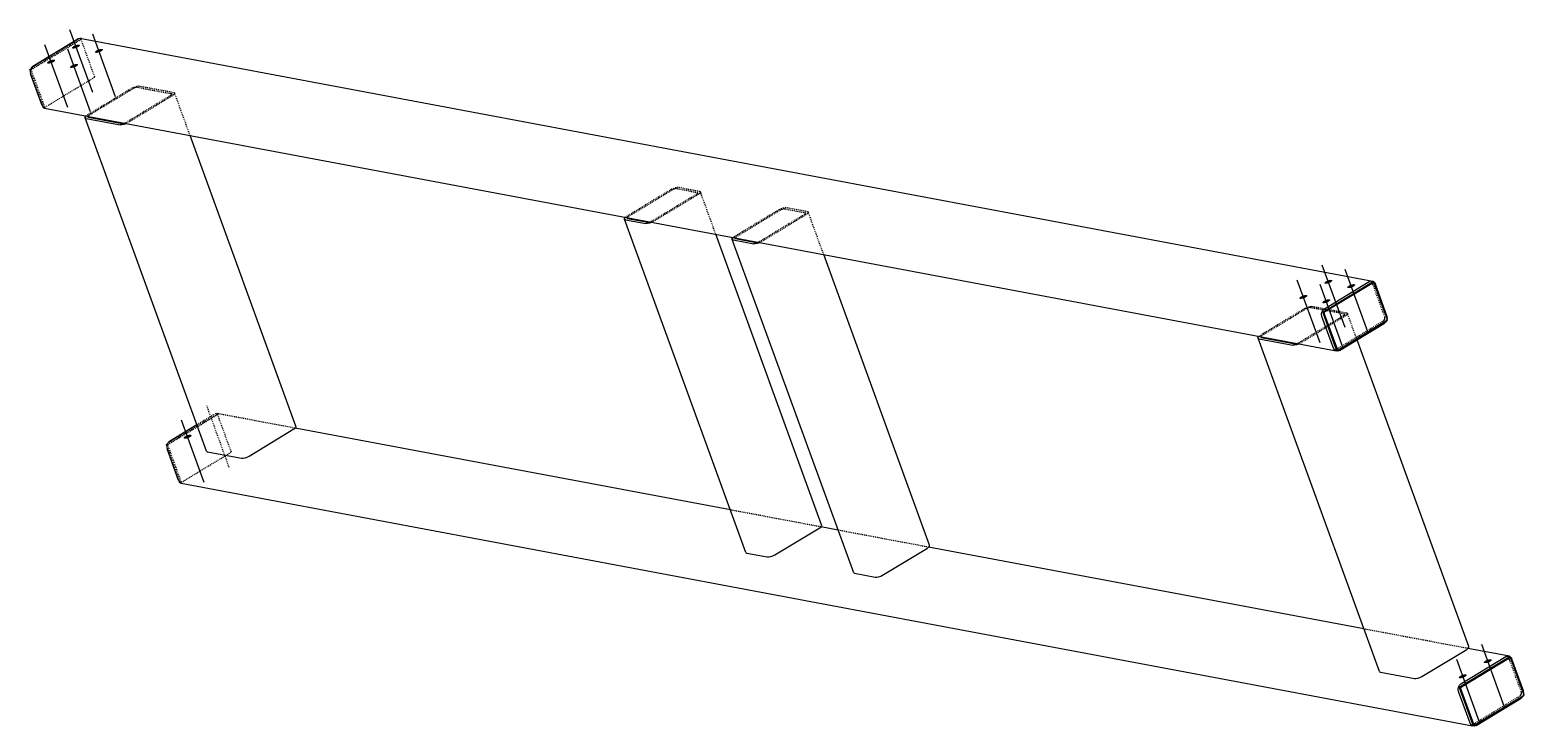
# Model space of a CAD drawing. Header units: millimetres. Extents: x 24 to 26520, y 6 to 1499.
# Drawn here: x 24 to 3189, y 24 to 1499 of the extents above; entities that cross this region are included whole.
import ezdxf

# ---------------------------------------------------------------- set-up
doc = ezdxf.new("R2010")
doc.units = ezdxf.units.MM
doc.linetypes.add('DXK_LINE_DOT2', pattern=[3.9198, 1.9599, -1.9599])
doc.layers.add('STÅL', color=7, linetype='Continuous')

msp = doc.modelspace()

# ---------------------------------------------------------------- hatches: boundary and pattern name
at = {"layer": 'STÅL', "linetype": 'Continuous'}
for points in [[(122.8, 1461.1), (121, 1460.5), (119.2, 1460.1), (117.6, 1459.8), (116.1, 1459.7), (114.9, 1459.8), (114, 1460.1), (113.4, 1460.6), (113.2, 1461.2), (113.3, 1461.9), (113.8, 1462.7), (114.7, 1463.6), (115.9, 1464.5), (117.3, 1465.3), (118.9, 1466.1), (120.6, 1466.9), (122.4, 1467.4), (124.2, 1467.9), (125.8, 1468.1), (127.3, 1468.2), (128.5, 1468.1), (129.4, 1467.8), (130, 1467.3), (130.2, 1466.7), (130.1, 1466), (129.6, 1465.2), (128.7, 1464.3), (127.5, 1463.4), (126.1, 1462.6), (124.5, 1461.8)], [(171.3, 1451.9), (169.5, 1451.4), (167.8, 1450.9), (166.1, 1450.7), (164.7, 1450.6), (163.5, 1450.7), (162.5, 1451), (161.9, 1451.5), (161.7, 1452.1), (161.9, 1452.8), (162.4, 1453.6), (163.3, 1454.5), (164.4, 1455.4), (165.8, 1456.2), (167.5, 1457), (169.2, 1457.7), (171, 1458.3), (172.7, 1458.7), (174.4, 1459), (175.8, 1459.1), (177, 1458.9), (178, 1458.7), (178.5, 1458.2), (178.8, 1457.6), (178.6, 1456.9), (178.1, 1456.1), (177.2, 1455.2), (176.1, 1454.3), (174.6, 1453.4), (173, 1452.6)], [(69.9, 1429.1), (68.1, 1428.5), (66.4, 1428.1), (64.7, 1427.8), (63.2, 1427.8), (62, 1427.9), (61.1, 1428.2), (60.5, 1428.6), (60.3, 1429.2), (60.5, 1429.9), (61, 1430.8), (61.8, 1431.6), (63, 1432.5), (64.4, 1433.4), (66, 1434.2), (67.8, 1434.9), (69.6, 1435.4), (71.3, 1435.9), (72.9, 1436.1), (74.4, 1436.2), (75.6, 1436.1), (76.5, 1435.8), (77.1, 1435.3), (77.3, 1434.7), (77.2, 1434), (76.7, 1433.2), (75.8, 1432.3), (74.7, 1431.4), (73.2, 1430.6), (71.6, 1429.8)], [(118.4, 1420), (116.6, 1419.4), (114.9, 1419), (113.3, 1418.7), (111.8, 1418.6), (110.6, 1418.7), (109.7, 1419), (109.1, 1419.5), (108.9, 1420.1), (109, 1420.8), (109.5, 1421.6), (110.4, 1422.5), (111.6, 1423.4), (113, 1424.2), (114.6, 1425), (116.3, 1425.7), (118.1, 1426.3), (119.9, 1426.7), (121.5, 1427), (123, 1427.1), (124.2, 1427), (125.1, 1426.7), (125.7, 1426.2), (125.9, 1425.6), (125.7, 1424.9), (125.2, 1424.1), (124.4, 1423.2), (123.2, 1422.3), (121.8, 1421.5), (120.2, 1420.7)], [(2775.8, 962.5), (2774, 962), (2772.2, 961.5), (2770.6, 961.3), (2769.1, 961.2), (2767.9, 961.3), (2767, 961.6), (2766.4, 962.1), (2766.2, 962.7), (2766.3, 963.4), (2766.9, 964.2), (2767.7, 965.1), (2768.9, 966), (2770.3, 966.8), (2771.9, 967.6), (2773.6, 968.3), (2775.4, 968.9), (2777.2, 969.3), (2778.8, 969.6), (2780.3, 969.7), (2781.5, 969.5), (2782.4, 969.3), (2783, 968.8), (2783.2, 968.2), (2783.1, 967.5), (2782.6, 966.7), (2781.7, 965.8), (2780.5, 964.9), (2779.1, 964), (2777.5, 963.2)], [(2824.3, 953.4), (2822.5, 952.8), (2820.8, 952.4), (2819.1, 952.2), (2817.7, 952.1), (2816.4, 952.2), (2815.5, 952.5), (2814.9, 952.9), (2814.7, 953.6), (2814.9, 954.3), (2815.4, 955.1), (2816.3, 956), (2817.4, 956.8), (2818.8, 957.7), (2820.5, 958.5), (2822.2, 959.2), (2824, 959.8), (2825.7, 960.2), (2827.4, 960.5), (2828.8, 960.5), (2830, 960.4), (2831, 960.1), (2831.5, 959.7), (2831.8, 959.1), (2831.6, 958.3), (2831.1, 957.5), (2830.2, 956.7), (2829.1, 955.8), (2827.6, 954.9), (2826, 954.1)], [(2722.9, 930.6), (2721.1, 930), (2719.4, 929.6), (2717.7, 929.3), (2716.2, 929.2), (2715, 929.3), (2714.1, 929.6), (2713.5, 930.1), (2713.3, 930.7), (2713.5, 931.4), (2714, 932.2), (2714.8, 933.1), (2716, 934), (2717.4, 934.8), (2719, 935.6), (2720.8, 936.3), (2722.6, 936.9), (2724.3, 937.3), (2725.9, 937.6), (2727.4, 937.7), (2728.6, 937.6), (2729.5, 937.3), (2730.1, 936.8), (2730.4, 936.2), (2730.2, 935.5), (2729.7, 934.7), (2728.8, 933.8), (2727.7, 932.9), (2726.2, 932.1), (2724.6, 931.3)], [(2771.4, 921.4), (2769.6, 920.9), (2767.9, 920.4), (2766.3, 920.2), (2764.8, 920.1), (2763.6, 920.2), (2762.7, 920.5), (2762.1, 921), (2761.9, 921.6), (2762, 922.3), (2762.5, 923.1), (2763.4, 924), (2764.5, 924.9), (2766, 925.7), (2767.6, 926.5), (2769.3, 927.2), (2771.1, 927.8), (2772.9, 928.2), (2774.5, 928.5), (2776, 928.6), (2777.2, 928.4), (2778.1, 928.2), (2778.7, 927.7), (2778.9, 927.1), (2778.7, 926.4), (2778.2, 925.5), (2777.4, 924.7), (2776.2, 923.8), (2774.8, 922.9), (2773.2, 922.1)], [(359.1, 634.4), (357.4, 633.8), (355.6, 633.4), (354, 633.1), (352.5, 633), (351.3, 633.1), (350.4, 633.4), (349.8, 633.9), (349.6, 634.5), (349.7, 635.2), (350.2, 636), (351.1, 636.9), (352.3, 637.8), (353.7, 638.6), (355.3, 639.4), (357, 640.1), (358.8, 640.7), (360.6, 641.2), (362.2, 641.4), (363.7, 641.5), (364.9, 641.4), (365.8, 641.1), (366.4, 640.6), (366.6, 640), (366.5, 639.3), (365.9, 638.5), (365.1, 637.6), (363.9, 636.7), (362.5, 635.9), (360.9, 635.1)], [(3113.6, 158.7), (3111.8, 158.1), (3110, 157.7), (3108.4, 157.4), (3106.9, 157.4), (3105.7, 157.5), (3104.8, 157.8), (3104.2, 158.2), (3104, 158.8), (3104.1, 159.6), (3104.6, 160.4), (3105.5, 161.2), (3106.7, 162.1), (3108.1, 163), (3109.7, 163.8), (3111.4, 164.5), (3113.2, 165.1), (3115, 165.5), (3116.6, 165.7), (3118.1, 165.8), (3119.3, 165.7), (3120.2, 165.4), (3120.8, 165), (3121, 164.4), (3120.9, 163.6), (3120.3, 162.8), (3119.5, 161.9), (3118.3, 161.1), (3116.9, 160.2), (3115.3, 159.4)], [(3060.7, 126.7), (3058.9, 126.1), (3057.1, 125.7), (3055.5, 125.5), (3054, 125.4), (3052.8, 125.5), (3051.9, 125.8), (3051.3, 126.2), (3051.1, 126.9), (3051.3, 127.6), (3051.8, 128.4), (3052.6, 129.3), (3053.8, 130.1), (3055.2, 131), (3056.8, 131.8), (3058.6, 132.5), (3060.4, 133.1), (3062.1, 133.5), (3063.7, 133.8), (3065.2, 133.8), (3066.4, 133.7), (3067.3, 133.4), (3067.9, 133), (3068.1, 132.4), (3068, 131.6), (3067.5, 130.8), (3066.6, 130), (3065.4, 129.1), (3064, 128.2), (3062.4, 127.4)]]:
    msp.add_hatch(color=96, dxfattribs=at).paths.add_polyline_path(points)

# ---------------------------------------------------------------- linework, layer by layer
at = {"layer": 'STÅL', "color": 96, "linetype": 'Continuous'}
for p, q in [((157.1, 1366.8), (108.8, 1499.3)), ((205.6, 1357.7), (157.4, 1490.2)), ((104.2, 1334.8), (56, 1467.3)), ((152.7, 1325.7), (104.5, 1458.2)), ((2810.1, 868.3), (2761.8, 1000.8)), ((2858.6, 859.2), (2810.4, 991.6)), ((2757.2, 836.3), (2709, 968.8)), ((2805.7, 827.2), (2757.5, 959.7)), ((393.4, 540.1), (345.2, 672.6)), ((3147.9, 64.5), (3099.6, 196.9)), ((3095, 32.5), (3046.8, 164.9))]:
    msp.add_line(p, q, dxfattribs=at)
at = {"layer": 'STÅL', "color": 7, "linetype": 'DXK_LINE_DOT2'}
for p, q in [((25.8, 1416.4), (129.8, 1479.3)), ((132.6, 1478.8), (26.9, 1414.8)), ((129.8, 1479.3), (132.6, 1478.8)), ((161.5, 1399.3), (132.6, 1478.8)), ((52.9, 1335.9), (24.9, 1412.9)), ((25.2, 1415.1), (26.9, 1414.8)), ((55.8, 1335.3), (26.9, 1414.8)), ((55.8, 1335.3), (161.5, 1399.3)), ((240.7, 1376.1), (145.5, 1318.5)), ((244.1, 1375.5), (148.9, 1317.9)), ((240.7, 1376.1), (244.7, 1378.1)), ((246.1, 1376.5), (244.1, 1375.5)), ((244.7, 1378.1), (249.1, 1379.6)), ((248.3, 1377.2), (246.1, 1376.5)), ((250.4, 1377.6), (248.3, 1377.2)), ((249.1, 1379.6), (253.3, 1380.4)), ((252.1, 1377.6), (250.4, 1377.6)), ((252.1, 1377.6), (324, 1364)), ((253.3, 1380.4), (256.6, 1380.3)), ((256.6, 1380.3), (328.6, 1366.8)), ((322.9, 1360.7), (324.4, 1361.8)), ((325, 1363.6), (324, 1364)), ((324.4, 1361.8), (325.1, 1362.8)), ((325.1, 1362.8), (325, 1363.6)), ((329.3, 1362.2), (326.3, 1360)), ((328.6, 1366.8), (330.5, 1365.9)), ((330.7, 1364.3), (329.3, 1362.2)), ((330.5, 1365.9), (330.7, 1364.3)), ((363.4, 1275.4), (330.5, 1365.9)), ((52.9, 1335.9), (55.8, 1335.3)), ((322.9, 1360.7), (227.7, 1303.1)), ((326.3, 1360), (231.2, 1302.4)), ((143.2, 1316.8), (143.4, 1317)), ((143.4, 1317), (145.5, 1318.5)), ((146.9, 1316.1), (147.1, 1316.3)), ((147.1, 1316.3), (147.5, 1316.8)), ((147.5, 1316.8), (148.9, 1317.9)), ((224.2, 1301.6), (224.7, 1301.7)), ((224.7, 1301.7), (225.8, 1302.1)), ((225.8, 1302.1), (227.7, 1303.1)), ((228, 1300.8), (228.4, 1301)), ((228.4, 1301), (231.2, 1302.4)), ((1383, 1161.5), (1287.8, 1103.9)), ((1386.4, 1160.8), (1291.2, 1103.2)), ((1436.7, 1151.4), (1341.5, 1093.8)), ((1440.1, 1150.7), (1344.9, 1093.2)), ((1383, 1161.5), (1387, 1163.5)), ((1388.4, 1161.8), (1386.4, 1160.8)), ((1387, 1163.5), (1391.4, 1165)), ((1390.6, 1162.6), (1388.4, 1161.8)), ((1392.7, 1162.9), (1390.6, 1162.6)), ((1391.4, 1165), (1395.6, 1165.7)), ((1394.4, 1162.9), (1392.7, 1162.9)), ((1394.4, 1162.9), (1437.8, 1154.8)), ((1395.6, 1165.7), (1398.9, 1165.7)), ((1398.9, 1165.7), (1442.3, 1157.5)), ((1436.7, 1151.4), (1438.1, 1152.5)), ((1438.7, 1154.3), (1437.8, 1154.8)), ((1438.1, 1152.5), (1438.9, 1153.5)), ((1438.9, 1153.5), (1438.7, 1154.3)), ((1443, 1152.9), (1440.1, 1150.7)), ((1442.3, 1157.5), (1444.2, 1156.6)), ((1444.5, 1155), (1443, 1152.9)), ((1444.2, 1156.6), (1444.5, 1155)), ((1446.1, 1151.5), (1444.2, 1156.6)), ((1477.2, 1066.1), (1446.1, 1151.5)), ((1611.4, 1118.5), (1516.3, 1061)), ((1614.9, 1117.9), (1519.7, 1060.3)), ((1665.1, 1108.4), (1570, 1050.9)), ((1611.4, 1118.5), (1615.4, 1120.5)), ((1616.9, 1118.9), (1614.9, 1117.9)), ((1615.4, 1120.5), (1619.9, 1122)), ((1619.1, 1119.6), (1616.9, 1118.9)), ((1621.2, 1120), (1619.1, 1119.6)), ((1619.9, 1122), (1624, 1122.8)), ((1622.8, 1120), (1621.2, 1120)), ((1622.8, 1120), (1666.2, 1111.8)), ((1624, 1122.8), (1627.4, 1122.7)), ((1627.4, 1122.7), (1670.8, 1114.6)), ((1665.1, 1108.4), (1666.6, 1109.5)), ((1667.2, 1111.4), (1666.2, 1111.8)), ((1666.6, 1109.5), (1667.3, 1110.6)), ((1667.3, 1110.6), (1667.2, 1111.4)), ((1671.5, 1110), (1668.6, 1107.8)), ((1670.8, 1114.6), (1672.7, 1113.7)), ((1673, 1112), (1671.5, 1110)), ((1672.7, 1113.7), (1673, 1112)), ((1705.6, 1023.2), (1672.7, 1113.7)), ((1285.5, 1102.1), (1285.7, 1102.3)), ((1285.7, 1102.3), (1287.8, 1103.9)), ((1289.3, 1101.4), (1289.4, 1101.7)), ((1289.4, 1101.7), (1289.8, 1102.1)), ((1289.8, 1102.1), (1291.2, 1103.2)), ((1338, 1092.3), (1338.4, 1092.4)), ((1338.4, 1092.4), (1339.5, 1092.8)), ((1339.5, 1092.8), (1341.5, 1093.8)), ((1341.7, 1091.6), (1342.1, 1091.8)), ((1342.1, 1091.8), (1344.9, 1093.2)), ((1668.6, 1107.8), (1573.4, 1050.2)), ((1513.9, 1059.2), (1514.2, 1059.4)), ((1514.2, 1059.4), (1516.3, 1061)), ((1517.7, 1058.5), (1517.9, 1058.7)), ((1517.9, 1058.7), (1518.2, 1059.2)), ((1518.2, 1059.2), (1519.7, 1060.3)), ((1566.4, 1049.3), (1566.9, 1049.5)), ((1566.9, 1049.5), (1568, 1049.9)), ((1568, 1049.9), (1570, 1050.9)), ((1570.2, 1048.6), (1570.6, 1048.8)), ((1570.6, 1048.8), (1573.4, 1050.2)), ((2768.3, 903), (2863.5, 960.6)), ((2865.3, 961.2), (2863.5, 960.6)), ((2867.2, 961), (2865.3, 961.2)), ((2868.8, 959.8), (2867.2, 961)), ((2869.9, 958), (2868.8, 959.8)), ((2894.3, 890.9), (2869.9, 958)), ((2725.2, 909.2), (2630, 851.7)), ((2728.6, 908.6), (2633.4, 851)), ((2807.4, 893.8), (2712.3, 836.2)), ((2810.9, 893.1), (2715.7, 835.6)), ((2725.2, 909.2), (2729.2, 911.2)), ((2730.6, 909.6), (2728.6, 908.6)), ((2729.2, 911.2), (2733.6, 912.7)), ((2732.8, 910.3), (2730.6, 909.6)), ((2734.9, 910.7), (2732.8, 910.3)), ((2733.6, 912.7), (2737.8, 913.5)), ((2736.6, 910.7), (2734.9, 910.7)), ((2808.5, 897.2), (2736.6, 910.7)), ((2737.8, 913.5), (2741.1, 913.4)), ((2741.1, 913.4), (2813.1, 899.9)), ((2765.7, 899.5), (2765.3, 897.2)), ((2765.3, 897.2), (2765.7, 895)), ((2766.7, 901.6), (2765.7, 899.5)), ((2790.1, 827.9), (2765.7, 895)), ((2768.3, 903), (2766.7, 901.6)), ((2807.4, 893.8), (2808.9, 894.9)), ((2809.5, 896.7), (2808.5, 897.2)), ((2808.9, 894.9), (2809.6, 895.9)), ((2809.6, 895.9), (2809.5, 896.7)), ((2813.8, 895.3), (2810.9, 893.1)), ((2813.1, 899.9), (2815, 899)), ((2815.3, 897.4), (2813.8, 895.3)), ((2815, 899), (2815.3, 897.4)), ((2835.6, 842.4), (2815, 899)), ((2893.3, 884.3), (2894.4, 886.4)), ((2894.7, 888.7), (2894.3, 890.9)), ((2894.4, 886.4), (2894.7, 888.7)), ((2898.9, 884.6), (2899.3, 887.1)), ((2796.6, 825.3), (2891.7, 882.9)), ((2891.7, 882.9), (2893.3, 884.3)), ((2898.9, 884.6), (2898.5, 883.6)), ((2627.7, 849.9), (2627.9, 850.1)), ((2627.9, 850.1), (2630, 851.7)), ((2631.5, 849.2), (2631.6, 849.4)), ((2631.6, 849.4), (2632, 849.9)), ((2632, 849.9), (2633.4, 851)), ((2708.7, 834.7), (2709.2, 834.9)), ((2709.2, 834.9), (2710.3, 835.2)), ((2710.3, 835.2), (2712.3, 836.2)), ((2712.5, 834), (2712.9, 834.2)), ((2712.9, 834.2), (2715.7, 835.6)), ((2790.1, 827.9), (2791.2, 826)), ((2791.2, 826), (2792.8, 824.9)), ((2792.8, 824.9), (2794.7, 824.7)), ((2794.7, 824.7), (2796.6, 825.3)), ((315, 621.7), (419, 684.6)), ((421.9, 684), (316.1, 620.1)), ((377.9, 662.8), (415, 685.3)), ((418.7, 686.5), (415, 685.3)), ((422.5, 686), (418.7, 686.5)), ((419, 684.6), (421.9, 684)), ((450.8, 604.6), (421.9, 684)), ((585.8, 655.3), (422.5, 686)), ((342.2, 541.1), (314.1, 618.2)), ((316.1, 620.1), (314.5, 620.4)), ((345, 540.6), (316.1, 620.1)), ((345, 540.6), (450.8, 604.6)), ((342.2, 541.1), (345, 540.6)), ((1699.6, 446.1), (1507.9, 482.1)), ((1928, 403.1), (1736.3, 439.1)), ((3070.3, 188.5), (2850.1, 229.9)), ((3057.6, 108.3), (3152.7, 165.9)), ((3154.6, 166.5), (3152.7, 165.9)), ((3156.5, 166.3), (3154.6, 166.5)), ((3158.1, 165.1), (3156.5, 166.3)), ((3159.2, 163.3), (3158.1, 165.1)), ((3183.6, 96.2), (3159.2, 163.3)), ((3054.9, 104.8), (3054.6, 102.5)), ((3054.6, 102.5), (3055, 100.3)), ((3056, 106.8), (3054.9, 104.8)), ((3079.4, 33.1), (3055, 100.3)), ((3057.6, 108.3), (3056, 106.8)), ((3184, 94), (3183.6, 96.2)), ((3085.8, 30.6), (3181, 88.2)), ((3181, 88.2), (3182.6, 89.6)), ((3182.6, 89.6), (3183.6, 91.7)), ((3183.6, 91.7), (3184, 94)), ((3188.2, 89.8), (3187.7, 88.9)), ((3188.2, 89.8), (3188.6, 92.3)), ((3079.4, 33.1), (3080.5, 31.3)), ((3080.5, 31.3), (3082.1, 30.2)), ((3082.1, 30.2), (3084, 29.9)), ((3084, 29.9), (3085.8, 30.6))]:
    msp.add_line(p, q, dxfattribs=at)
at = {"layer": 'STÅL', "color": 2, "linetype": 'Continuous'}
for p, q in [((30.5, 1422.4), (125.7, 1480)), ((129.5, 1481.3), (125.7, 1480)), ((133.3, 1480.7), (129.5, 1481.3)), ((133.3, 1480.7), (2869.1, 966.7)), ((24, 1415.3), (25.8, 1416.4)), ((24, 1415.3), (25.2, 1415.1)), ((24.9, 1412.9), (24, 1415.3)), ((25.3, 1415.4), (24.5, 1410.8)), ((24.5, 1410.8), (25.3, 1406.3)), ((27.4, 1419.5), (25.3, 1415.4)), ((49.8, 1339.2), (25.3, 1406.3)), ((30.5, 1422.4), (27.4, 1419.5)), ((49.8, 1339.2), (51.9, 1335.6)), ((51.9, 1335.6), (55.1, 1333.3)), ((55.1, 1333.3), (2791, 819.2)), ((141.1, 1314.3), (142.6, 1316.3)), ((141.4, 1312.7), (141.1, 1314.3)), ((143.3, 1311.8), (141.4, 1312.7)), ((398.5, 606.3), (141.4, 1312.7)), ((142.6, 1316.3), (143.2, 1316.8)), ((143.3, 1311.8), (215.3, 1298.2)), ((146.7, 1315.8), (146.9, 1316.1)), ((146.7, 1315.8), (146.9, 1315)), ((146.9, 1315), (147.8, 1314.5)), ((147.8, 1314.5), (219.8, 1301)), ((218.6, 1298.2), (215.3, 1298.2)), ((222.8, 1298.9), (218.6, 1298.2)), ((219.8, 1301), (221.4, 1300.9)), ((221.4, 1300.9), (223.5, 1301.3)), ((227.2, 1300.4), (222.8, 1298.9)), ((223.5, 1301.3), (224.2, 1301.6)), ((227.2, 1300.4), (228, 1300.8)), ((587.6, 659.5), (363.4, 1275.4)), ((1283.4, 1099.6), (1284.9, 1101.7)), ((1283.7, 1098), (1283.4, 1099.6)), ((1285.6, 1097.1), (1283.7, 1098)), ((1540.8, 391.6), (1283.7, 1098)), ((1284.9, 1101.7), (1285.5, 1102.1)), ((1285.6, 1097.1), (1329, 1089)), ((1289, 1101.1), (1289.3, 1101.4)), ((1289, 1101.1), (1289.2, 1100.3)), ((1289.2, 1100.3), (1290.1, 1099.9)), ((1290.1, 1099.9), (1333.5, 1091.7)), ((1332.3, 1088.9), (1329, 1089)), ((1336.5, 1089.7), (1332.3, 1088.9)), ((1333.5, 1091.7), (1335.2, 1091.7)), ((1335.2, 1091.7), (1337.3, 1092.1)), ((1340.9, 1091.2), (1336.5, 1089.7)), ((1337.3, 1092.1), (1338, 1092.3)), ((1340.9, 1091.2), (1341.7, 1091.6)), ((1701.3, 450.2), (1477.2, 1066.1)), ((1511.9, 1056.7), (1513.3, 1058.8)), ((1512.1, 1055.1), (1511.9, 1056.7)), ((1514.1, 1054.2), (1512.1, 1055.1)), ((1769.2, 348.7), (1512.1, 1055.1)), ((1513.3, 1058.8), (1513.9, 1059.2)), ((1514.1, 1054.2), (1557.5, 1046)), ((1517.5, 1058.2), (1517.7, 1058.5)), ((1517.5, 1058.2), (1517.6, 1057.4)), ((1517.6, 1057.4), (1518.6, 1056.9)), ((1518.6, 1056.9), (1562, 1048.8)), ((1560.8, 1046), (1557.5, 1046)), ((1565, 1046.7), (1560.8, 1046)), ((1562, 1048.8), (1563.7, 1048.7)), ((1563.7, 1048.7), (1565.7, 1049.1)), ((1569.4, 1048.2), (1565, 1046.7)), ((1565.7, 1049.1), (1566.4, 1049.3)), ((1569.4, 1048.2), (1570.2, 1048.6)), ((1929.8, 407.2), (1705.6, 1023.2)), ((2868.4, 964.7), (2762.7, 900.7)), ((2871.3, 964.1), (2765.5, 900.2)), ((2766.4, 908.3), (2861.5, 965.9)), ((2861.5, 965.9), (2865.3, 967.2)), ((2865.3, 967.2), (2869.1, 966.7)), ((2868.4, 964.7), (2871.3, 964.1)), ((2869.1, 966.7), (2872.3, 964.4)), ((2900.2, 884.7), (2871.3, 964.1)), ((2872.3, 964.4), (2874.5, 960.8)), ((2898.9, 893.7), (2874.5, 960.8)), ((2760.4, 896.7), (2761.1, 901.3)), ((2761.2, 892.2), (2760.4, 896.7)), ((2761.1, 901.3), (2763.2, 905.4)), ((2785.6, 825.1), (2761.2, 892.2)), ((2765.5, 900.2), (2762.7, 900.7)), ((2762.7, 900.7), (2791.6, 821.2)), ((2763.2, 905.4), (2766.4, 908.3)), ((2794.5, 820.7), (2765.5, 900.2)), ((2899.7, 889.2), (2898.9, 893.7)), ((2899.3, 887.1), (2899.7, 889.2)), ((2794.5, 820.7), (2900.2, 884.7)), ((2798.5, 820), (2893.7, 877.6)), ((2896.8, 880.5), (2893.7, 877.6)), ((2898.5, 883.6), (2896.8, 880.5)), ((2625.6, 847.4), (2627.1, 849.5)), ((2625.9, 845.8), (2625.6, 847.4)), ((2627.8, 844.9), (2625.9, 845.8)), ((2883, 139.4), (2625.9, 845.8)), ((2627.1, 849.5), (2627.7, 849.9)), ((2627.8, 844.9), (2699.8, 831.4)), ((2631.2, 848.9), (2631.5, 849.2)), ((2631.2, 848.9), (2631.4, 848.1)), ((2631.4, 848.1), (2632.3, 847.6)), ((2632.3, 847.6), (2704.3, 834.1)), ((2703.1, 831.3), (2699.8, 831.4)), ((2707.3, 832.1), (2703.1, 831.3)), ((2704.3, 834.1), (2706, 834.1)), ((2706, 834.1), (2708.1, 834.5)), ((2711.7, 833.6), (2707.3, 832.1)), ((2708.1, 834.5), (2708.7, 834.7)), ((2711.7, 833.6), (2712.5, 834)), ((2787.8, 821.5), (2785.6, 825.1)), ((3072.1, 192.6), (2835.6, 842.4)), ((2791, 819.2), (2787.8, 821.5)), ((2794.8, 818.7), (2791, 819.2)), ((2791.6, 821.2), (2794.5, 820.7)), ((2798.5, 820), (2794.8, 818.7)), ((319.8, 627.7), (377.9, 662.8)), ((488.3, 596), (583.5, 653.6)), ((583.5, 653.6), (586.4, 655.8)), ((1507.9, 482.1), (585.8, 655.3)), ((586.4, 655.8), (587.9, 657.8)), ((587.9, 657.8), (587.6, 659.5)), ((313.3, 620.6), (315, 621.7)), ((314.5, 620.4), (313.3, 620.6)), ((314.1, 618.2), (313.3, 620.6)), ((314.5, 620.7), (313.8, 616.1)), ((313.8, 616.1), (314.6, 611.6)), ((316.6, 624.8), (314.5, 620.7)), ((339, 544.5), (314.6, 611.6)), ((319.8, 627.7), (316.6, 624.8)), ((398.5, 606.3), (400.4, 605.4)), ((400.4, 605.4), (472.4, 591.8)), ((472.4, 591.8), (475.7, 591.8)), ((475.7, 591.8), (479.9, 592.5)), ((479.9, 592.5), (484.3, 594)), ((484.3, 594), (488.3, 596)), ((339, 544.5), (341.2, 540.9)), ((341.2, 540.9), (344.4, 538.6)), ((344.4, 538.6), (3080.2, 24.5)), ((1602, 386.7), (1697.2, 444.3)), ((1697.2, 444.3), (1700.2, 446.5)), ((1736.3, 439.1), (1699.6, 446.1)), ((1700.2, 446.5), (1701.6, 448.6)), ((1701.6, 448.6), (1701.3, 450.2)), ((1540.8, 391.6), (1542.7, 390.7)), ((1542.7, 390.7), (1586.1, 382.5)), ((1586.1, 382.5), (1589.4, 382.5)), ((1589.4, 382.5), (1593.6, 383.2)), ((1593.6, 383.2), (1598, 384.7)), ((1598, 384.7), (1602, 386.7)), ((1830.5, 343.8), (1925.7, 401.4)), ((1925.7, 401.4), (1928.6, 403.6)), ((2850.1, 229.9), (1928, 403.1)), ((1928.6, 403.6), (1930.1, 405.6)), ((1930.1, 405.6), (1929.8, 407.2)), ((1769.2, 348.7), (1771.2, 347.8)), ((1771.2, 347.8), (1814.6, 339.6)), ((1814.6, 339.6), (1817.9, 339.5)), ((1817.9, 339.5), (1822.1, 340.3)), ((1822.1, 340.3), (1826.5, 341.8)), ((1826.5, 341.8), (1830.5, 343.8)), ((3070.9, 188.9), (3072.4, 191)), ((3072.4, 191), (3072.1, 192.6)), ((2972.8, 129.2), (3068, 186.7)), ((3157.7, 169.9), (3051.9, 106)), ((3160.5, 169.4), (3054.8, 105.4)), ((3055.6, 113.6), (3150.8, 171.2)), ((3068, 186.7), (3070.9, 188.9)), ((3158.3, 171.9), (3070.3, 188.5)), ((3150.8, 171.2), (3154.5, 172.5)), ((3154.5, 172.5), (3158.3, 171.9)), ((3157.7, 169.9), (3160.5, 169.4)), ((3158.3, 171.9), (3161.5, 169.7)), ((3189.5, 89.9), (3160.5, 169.4)), ((3161.5, 169.7), (3163.7, 166.1)), ((3188.1, 98.9), (3163.7, 166.1)), ((2883, 139.4), (2884.9, 138.5)), ((2884.9, 138.5), (2956.9, 125)), ((2964.4, 125.7), (2968.8, 127.2)), ((2968.8, 127.2), (2972.8, 129.2)), ((2956.9, 125), (2960.2, 124.9)), ((2960.2, 124.9), (2964.4, 125.7)), ((3049.6, 102), (3050.4, 106.6)), ((3050.4, 97.5), (3049.6, 102)), ((3050.4, 106.6), (3052.5, 110.7)), ((3074.9, 30.4), (3050.4, 97.5)), ((3054.8, 105.4), (3051.9, 106)), ((3051.9, 106), (3080.9, 26.5)), ((3052.5, 110.7), (3055.6, 113.6)), ((3083.7, 26), (3054.8, 105.4)), ((3188.9, 94.5), (3188.1, 98.9)), ((3083.7, 26), (3189.5, 89.9)), ((3087.8, 25.3), (3182.9, 82.9)), ((3186.1, 85.8), (3182.9, 82.9)), ((3187.7, 88.9), (3186.1, 85.8)), ((3188.6, 92.3), (3188.9, 94.5)), ((3077, 26.8), (3074.9, 30.4)), ((3080.2, 24.5), (3077, 26.8)), ((3084, 24), (3080.2, 24.5)), ((3080.9, 26.5), (3083.7, 26)), ((3087.8, 25.3), (3084, 24))]:
    msp.add_line(p, q, dxfattribs=at)
at = {"layer": 'STÅL', "color": 96, "linetype": 'DXK_LINE_DOT2'}
msp.add_line((446.3, 572.1), (398.1, 704.6), dxfattribs=at)

doc.saveas('drawing.dxf')
